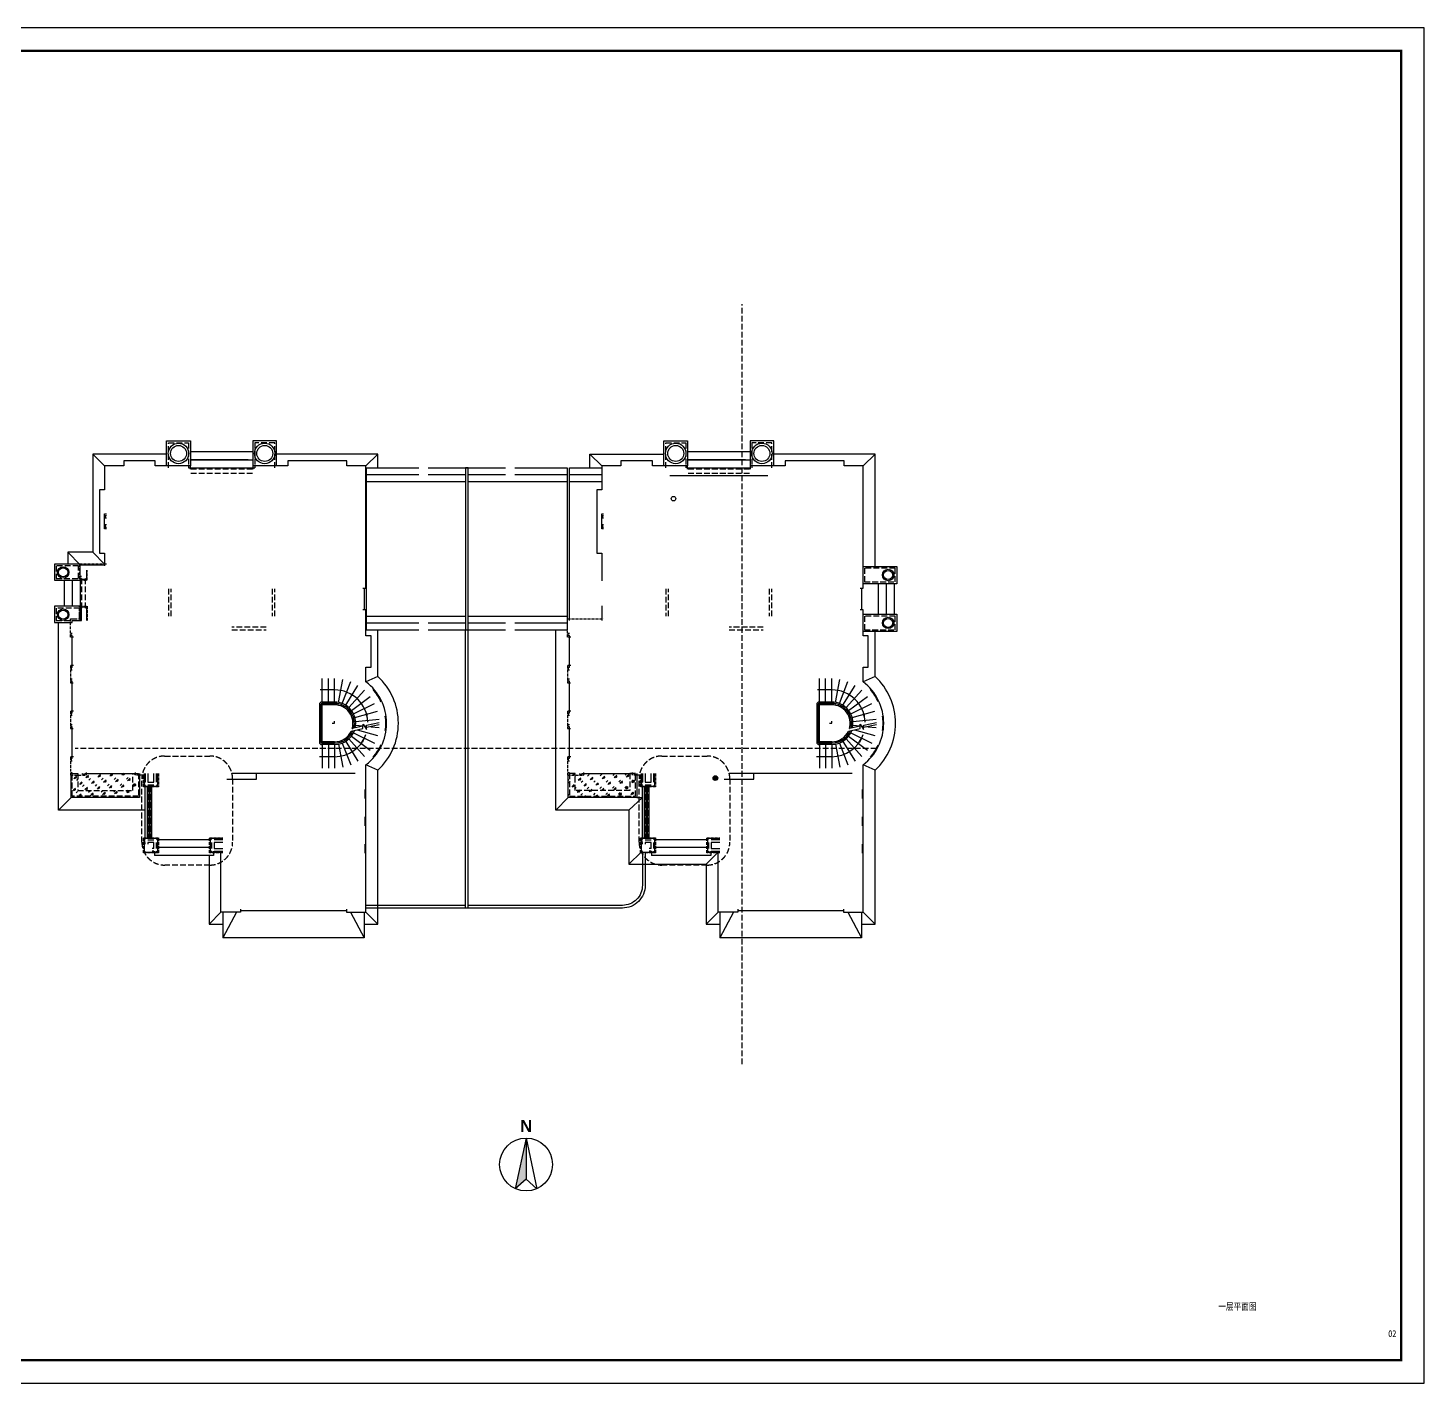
# Model space of a CAD drawing. Extents: x -34815 to 81416, y -425322 to 67478.
# Drawn here: x 20202 to 81416, y -56322 to 3078 of the extents above; entities that cross this region are included whole.
import ezdxf
from ezdxf.enums import TextEntityAlignment as Align

# ---------------------------------------------------------------- set-up
doc = ezdxf.new("R2010")
doc.units = 0
doc.header["$LTSCALE"] = 1000
doc.header["$MEASUREMENT"] = 0
doc.linetypes.add('DASH', pattern=[0.35, 0.25, -0.1])
for name, color, linetype in [('2', 2, 'Continuous'), ('DIM_SYMB', 3, 'Continuous'), ('PUB_TITLE', 7, 'Continuous'), ('STAIR', 4, 'Continuous'), ('WINDOW', 4, 'Continuous'), ('坯担层', 7, 'Continuous')]:
    doc.layers.add(name, color=color, linetype=linetype)
doc.layers.add('WALL', color=2, linetype='Continuous', lineweight=25)
doc.layers.add('图纸内框线层', color=2, linetype='Continuous', lineweight=25)
doc.styles.add('chtb', font='')
doc.styles.add('HZ', font='txt', dxfattribs={"bigfont": 'hztxt'})
doc.styles.add('SANSSERIFBOLD', font='sanssb__.ttf')
doc.styles.get('chtb').set_extended_font_data('NSimSun')

# ---------------------------------------------------------------- blocks, each defined once
blk = doc.blocks.new('gesrt')
at = {"layer": '坯担层'}
for p, q in [((-29542, 35161), (-28122, 35161)), ((-29542, 34861), (-28122, 34861))]:
    blk.add_line(p, q, dxfattribs=at)
blk.add_lwpolyline([(-29542, 41261), (-29542, 34561), (-28122, 34561)], dxfattribs=at)
blk = doc.blocks.new('$titleblk$00000201')
at = {"layer": '图纸内框线层'}
for p, q in [((-150, 20), (-150, 0)), ((-150, 20), (-75, 20)), ((-125, 20), (-125, 0)), ((-100, 20), (-100, 0)), ((-75, 20), (0, 20)), ((-75, 20), (-75, 0)), ((-50, 20), (-50, 0)), ((-25, 20), (-25, 0)), ((0, 20), (0, 0)), ((-150, 15), (0, 15)), ((-150, 10), (0, 10)), ((-150, 5), (0, 5))]:
    blk.add_line(p, q, dxfattribs=at)
at = {"layer": '图纸内框线层', "style": 'HZ'}
for s, p in [('专    业', (-147.68, 15.65)), ('签    名', (-123.78, 15.65)), ('日    期', (-98.78, 15.65)), ('专    业', (-73.78, 15.65)), ('签    名', (-48.78, 15.65)), ('日    期', (-23.78, 15.65))]:
    blk.add_text(s, height=3.509, dxfattribs=at).set_placement(p)
blk = doc.blocks.new('A1100图框')
at = {"layer": 'PUB_TITLE'}
blk.add_lwpolyline([(-2684, 8078), (81416, 8078), (81416, 67478), (-2684, 67478)], close=True, dxfattribs=at)
at = {"layer": 'PUB_TITLE', "const_width": 100}
blk.add_lwpolyline([(-184, 9078), (80416, 9078), (80416, 66478), (-184, 66478)], close=True, dxfattribs=at)
at = {"layer": 'PUB_TITLE', "xscale": 100, "yscale": 100, "zscale": 100, "rotation": 90}
blk.add_blockref('$titleblk$00000201', (-184, 66478), dxfattribs=at)

msp = doc.modelspace()

# ---------------------------------------------------------------- hatches: boundary and pattern name
msp.add_hatch(color=256).paths.add_polyline_path([(41572, -47801), (42044, -47382), (42044, -45582)])
at = {"layer": 'STAIR'}
h = msp.add_hatch(dxfattribs=at)
h.set_pattern_fill('普通砖', color=256, scale=10, style=0)
h.set_pattern_definition([(225, (-15560.864, 94105.538), (17.6776766, -17.6776766), [])])
edge = h.paths.add_edge_path()
edge.add_ellipse((48505, -17556), major_axis=(70.7, -70.7), ratio=1, start_angle=225, end_angle=585)
h = msp.add_hatch(dxfattribs=at)
h.set_pattern_fill('普通砖', color=256, scale=10, style=0)
h.set_pattern_definition([(315, (114410.465, 81858.858), (-17.6776766, -17.6776766), [])])
edge = h.paths.add_edge_path()
edge.add_arc((50345, -29803), 100, 0, 360, ccw=False)
at = {"layer": 'WINDOW'}
h = msp.add_hatch(dxfattribs=at)
h.set_pattern_fill('玻璃1', color=256, scale=50, angle=360, style=0)
h.set_pattern_definition([(225, (-5482.9, -234.68), (244.9418, -244.9418), [112, -288]), (225, (-5530.9, -254.68), (244.9418, -244.9418), [48, -352]), (225, (-5482.9, -254.68), (244.9418, -244.9418), [80, -320]), (225, (-5506.9, -234.7), (-268.7006, 268.7006), [100, -300]), (225, (-5482.9, -214.68), (244.9418, -244.9418), [160, -240]), (225, (-5482.9, -274.68), (244.9418, -244.9418), [40, -360])])
h.paths.add_polyline_path([(25095, -29603), (22145, -29603), (22145, -29553), (22095, -29553), (22095, -30653), (25095, -30653)])
h = msp.add_hatch(dxfattribs=at)
h.set_pattern_fill('玻璃1', color=256, scale=50, angle=360, style=0)
h.set_pattern_definition([(225, (-22482.9, -234.68), (244.9418, -244.9418), [112, -288]), (225, (-22530.9, -254.68), (244.9418, -244.9418), [48, -352]), (225, (-22482.9, -254.68), (244.9418, -244.9418), [80, -320]), (225, (-22506.9, -234.7), (-268.7006, 268.7006), [100, -300]), (225, (-22482.9, -214.68), (244.9418, -244.9418), [160, -240]), (225, (-22482.9, -274.68), (244.9418, -244.9418), [40, -360])])
h.paths.add_polyline_path([(46895, -29603), (46895, -30653), (43895, -30653), (43895, -29553), (43945, -29553), (43945, -29603)])

# ---------------------------------------------------------------- linework, layer by layer
for p, q in [((27325, -15853), (30065, -15853)), ((49125, -15853), (51865, -15853)), ((35045, -23303), (35045, -16203)), ((35045, -16203), (37345, -16203)), ((35045, -16503), (37345, -16503)), ((37745, -16203), (39585, -16203)), ((37745, -16503), (39385, -16503)), ((39505, -16203), (41145, -16203)), ((39505, -16503), (41145, -16503)), ((41545, -16203), (43845, -16203)), ((41545, -16503), (43845, -16503)), ((43845, -16203), (43845, -23303)), ((35045, -16803), (39385, -16803)), ((39505, -16803), (43845, -16803)), ((35045, -22703), (39385, -22703)), ((35045, -23003), (37345, -23003)), ((37745, -23003), (39385, -23003)), ((39505, -22703), (43845, -22703)), ((39505, -23003), (41145, -23003)), ((41545, -23003), (43845, -23003)), ((35045, -23303), (37345, -23303)), ((37745, -23303), (39585, -23303)), ((39385, -35503), (39385, -23303)), ((39505, -35503), (39505, -23303)), ((39505, -23303), (41145, -23303)), ((41545, -23303), (43845, -23303)), ((22694, -29603), (24994, -29603)), ((44494, -29603), (46794, -29603)), ((29525, -35603), (34165, -35603)), ((51325, -35603), (55965, -35603))]:
    msp.add_line(p, q)
at = {"linetype": 'Continuous'}
msp.add_line((42044, -45582), (42044, -47382), dxfattribs=at)
for points in [[(26285, -16123), (26285, -15023), (27325, -15023), (27325, -16123)], [(31105, -16123), (31105, -15023), (30065, -15023), (30065, -16123)], [(48085, -16123), (48085, -15023), (49125, -15023), (49125, -16123)], [(52905, -16123), (52905, -15023), (51865, -15023), (51865, -16123)], [(27325, -16263), (27325, -16123), (25785, -16123), (25785, -15903), (24405, -15903), (24405, -16123), (23565, -16123), (23565, -17162), (23345, -17162), (23345, -19942), (23565, -19942), (23565, -20503)], [(34885, -21483), (35025, -21483), (35025, -16123), (34184, -16123), (34184, -15903), (31604, -15903), (31604, -16123), (30065, -16123), (30065, -16263)], [(49125, -16263), (49125, -16123), (47585, -16123), (47585, -15903), (46205, -15903), (46205, -16123), (45365, -16123), (45365, -17162), (45145, -17162), (45145, -19942), (45365, -19942), (45365, -21153)], [(56685, -21483), (56825, -21483), (56825, -16123), (55984, -16123), (55984, -15903), (53404, -15903), (53404, -16123), (51865, -16123), (51865, -16263)], [(52645, -16553), (48345, -16553)], [(23645, -18877), (23645, -18877), (23645, -18877), (23564, -18877), (23564, -18227), (23564, -18227), (23645, -18227)], [(45445, -18877), (45445, -18877), (45445, -18877), (45364, -18877), (45364, -18227), (45364, -18227), (45445, -18227)], [(45365, -22253), (45365, -22903)], [(22145, -24953), (22145, -23553)], [(43945, -24953), (43945, -23553)], [(22145, -26952), (22145, -25552)], [(43945, -26952), (43945, -25552)], [(33545, -27403), (33645, -27403), (33645, -27303)], [(55345, -27403), (55445, -27403), (55445, -27303)], [(22145, -28952), (22145, -27552)], [(43945, -28952), (43945, -27552)], [(25295, -29603), (25295, -30153), (25895, -30153), (25895, -29603)], [(47095, -29603), (47095, -30153), (47695, -30153), (47695, -29603)], [(25345, -30103), (25295, -30153)], [(25845, -30103), (25895, -30153)], [(47145, -30103), (47095, -30153)], [(47645, -30103), (47695, -30153)], [(46545, -31203), (47145, -30653)], [(46895, -30653), (47145, -30653)], [(25345, -32503), (25295, -32453)], [(25345, -33003), (25295, -33053)], [(25845, -32503), (25895, -32453)], [(25845, -33003), (25895, -33053)], [(28745, -32453), (28195, -32453), (28195, -33053), (28665, -33053)], [(28245, -32503), (28195, -32453)], [(28245, -33003), (28195, -33053)], [(29525, -35543), (29525, -35683), (28665, -35683), (28665, -33003)], [(46545, -33577), (47095, -33053)], [(47145, -32503), (47095, -32453)], [(47145, -33003), (47095, -33053)], [(47645, -32503), (47695, -32453)], [(47645, -33003), (47695, -33053)], [(49945, -33577), (50465, -33053)], [(50545, -32453), (49995, -32453), (49995, -33053), (50465, -33053)], [(50045, -32503), (49995, -32453)], [(50045, -33003), (49995, -33053)], [(51325, -35543), (51325, -35683), (50465, -35683), (50465, -33003)], [(39385, -35383), (35025, -35383)], [(39385, -35383), (35025, -35383)], [(39585, -35503), (35025, -35503)], [(39485, -35503), (36325, -35503)], [(39405, -35503), (39285, -35503)]]:
    msp.add_lwpolyline(points)
at = {"linetype": 'DASH'}
for points in [[(26365, -16203), (26365, -15103), (27245, -15103), (27245, -16203)], [(31025, -16203), (31025, -15103), (30145, -15103), (30145, -16203)], [(48165, -16203), (48165, -15103), (49045, -15103), (49045, -16203)], [(52825, -16203), (52825, -15103), (51945, -15103), (51945, -16203)], [(25045, -29603), (25045, -30603), (22145, -30603), (22145, -29603), (22395, -29603), (22395, -30353), (24795, -30353), (24795, -29603), (25045, -29603)], [(43945, -29603), (43945, -30603), (46845, -30603), (46845, -29603), (46595, -29603), (46595, -30353), (44195, -30353), (44195, -29603), (43945, -29603)]]:
    msp.add_lwpolyline(points, dxfattribs=at)
for points in [[(34165, -35543), (34165, -35683), (35025, -35683), (35025, -29218, 0.495928), (35025, -25588), (35025, -24943), (35245, -24943), (35245, -23563), (35025, -23563), (35025, -22423), (34885, -22423)], [(55965, -35543), (55965, -35683), (56825, -35683), (56825, -29218, 0.495928), (56825, -25588), (56825, -24943), (57045, -24943), (57045, -23563), (56825, -23563), (56825, -22423), (56685, -22423)], [(47265, -33053), (47265, -34503, -0.414214), (46265, -35503), (39505, -35503)], [(47145, -33053), (47145, -34503, -0.414214), (46265, -35383), (39505, -35383)], [(47265, -33053), (47265, -34503, -0.414214), (46265, -35503), (39505, -35503)], [(47145, -33053), (47145, -34503, -0.414214), (46265, -35383), (39505, -35383)]]:
    msp.add_lwpolyline(points, format="xyb")
for points in [[(25895, -32453), (25295, -32453), (25295, -33053), (25895, -33053)], [(47695, -32453), (47095, -32453), (47095, -33053), (47695, -33053)]]:
    msp.add_lwpolyline(points, close=True)
for centre, radius in [((26805, -15574), 450), ((26805, -15574), 350), ((30585, -15574), 450), ((30585, -15574), 350), ((48605, -15574), 450), ((48605, -15574), 350), ((52385, -15574), 450), ((52385, -15574), 350), ((21748, -20789), 250), ((21748, -20789), 200), ((57917, -20903), 250), ((57917, -20903), 200), ((21748, -22639), 250), ((21748, -22639), 200), ((57917, -23003), 250), ((57917, -23003), 200)]:
    msp.add_circle(centre, radius)
at = {"linetype": 'Continuous'}
msp.add_circle((42044, -46742), 1159, dxfattribs=at)
at = {"layer": '2'}
for p, q in [((42044, -45582), (41572, -47801)), ((42044, -45582), (42516, -47801)), ((42044, -47382), (41572, -47801)), ((42044, -47382), (42516, -47801))]:
    msp.add_line(p, q, dxfattribs=at)
at = {"layer": 'DIM_SYMB'}
for p, q in [((33645, -25937), (33018, -25937)), ((55445, -25937), (54818, -25937)), ((33645, -28867), (32982, -28867)), ((55445, -28867), (54782, -28867))]:
    msp.add_line(p, q, dxfattribs=at)
for points in [[(35047, -26977, 0, 0, 0), (35047, -26977, 100, 0, 0), (35109, -27355, 0, 0, 0)], [(56847, -26977, 0, 0, 0), (56847, -26977, 100, 0, 0), (56909, -27355, 0, 0, 0)], [(34861, -28219, 0, 0, 0), (34861, -28219, 100, 0, 0), (35023, -27899, 0, 0, 0)], [(56661, -28219, 0, 0, 0), (56661, -28219, 100, 0, 0), (56823, -27899, 0, 0, 0)]]:
    msp.add_lwpolyline(points, format="xyseb", dxfattribs=at)
for centre, start, end in [((33645, -27402), 1.8582, 90), ((55445, -27402), 1.8582, 90), ((33645, -27402), 270, 340.18478), ((55445, -27402), 270, 340.18478)]:
    msp.add_arc(centre, 1465, start, end, dxfattribs=at)
at = {"layer": 'STAIR', "linetype": 'DASH'}
for p, q in [((51520, -42343), (51520, -9026)), ((57408, -28509), (22275, -28509))]:
    msp.add_line(p, q, dxfattribs=at)
at = {"layer": 'STAIR'}
for p, q in [((33105, -26473), (33105, -25443)), ((33375, -26473), (33375, -25443)), ((33645, -26473), (33645, -25443)), ((33645, -26473), (33645, -25443)), ((33816, -26488), (34005, -25476)), ((33981, -26535), (34353, -25575)), ((54905, -26473), (54905, -25443)), ((55175, -26473), (55175, -25443)), ((55445, -26473), (55445, -25443)), ((55445, -26473), (55445, -25443)), ((55616, -26488), (55805, -25476)), ((55781, -26535), (56153, -25575)), ((34134, -26612), (34671, -25745)), ((34271, -26715), (34965, -25954)), ((34387, -26842), (35209, -26221)), ((55934, -26612), (56471, -25745)), ((56071, -26715), (56765, -25954)), ((56187, -26842), (57009, -26221)), ((32985, -26573), (32985, -28233)), ((33045, -26573), (33045, -28233)), ((33645, -26473), (33085, -26473)), ((33645, -26533), (33085, -26533)), ((33105, -26593), (33105, -26533)), ((33645, -26593), (33105, -26593)), ((33105, -28213), (33105, -26593)), ((33375, -26593), (33375, -26533)), ((33645, -26593), (33645, -26533)), ((33645, -26593), (33645, -26533)), ((33793, -26606), (33804, -26547)), ((33937, -26647), (33959, -26591)), ((34071, -26714), (34103, -26663)), ((34190, -26804), (34231, -26760)), ((34291, -26914), (34339, -26878)), ((34477, -26988), (35399, -26529)), ((34539, -27148), (35530, -26866)), ((54785, -26573), (54785, -28233)), ((54845, -26573), (54845, -28233)), ((55445, -26473), (54885, -26473)), ((55445, -26533), (54885, -26533)), ((54905, -26593), (54905, -26533)), ((55445, -26593), (54905, -26593)), ((54905, -28213), (54905, -26593)), ((55175, -26593), (55175, -26533)), ((55445, -26593), (55445, -26533)), ((55445, -26593), (55445, -26533)), ((55593, -26606), (55604, -26547)), ((55737, -26647), (55759, -26591)), ((55871, -26714), (55903, -26663)), ((55990, -26804), (56031, -26760)), ((56091, -26914), (56139, -26878)), ((56277, -26988), (57199, -26529)), ((56339, -27148), (57330, -26866)), ((34370, -27042), (34423, -27015)), ((34424, -27181), (34481, -27165)), ((34451, -27328), (34511, -27322)), ((34451, -27477), (34511, -27483)), ((34571, -27317), (35596, -27222)), ((34571, -27488), (34892, -27518)), ((34947, -27523), (35046, -27532)), ((56170, -27042), (56223, -27015)), ((56224, -27181), (56281, -27165)), ((56251, -27328), (56311, -27322)), ((56251, -27477), (56311, -27483)), ((56371, -27317), (57396, -27222)), ((56371, -27488), (56692, -27518)), ((56747, -27523), (56846, -27532)), ((33937, -28158), (33959, -28214)), ((34071, -28091), (34103, -28142)), ((34190, -28001), (34231, -28046)), ((34271, -28090), (34965, -28851)), ((34291, -27891), (34339, -27927)), ((34370, -27764), (34423, -27790)), ((34387, -27963), (35209, -28584)), ((34424, -27624), (34441, -27629)), ((34477, -27817), (35399, -28276)), ((34640, -27686), (35530, -27939)), ((35234, -27550), (35596, -27583)), ((55737, -28158), (55759, -28214)), ((55871, -28091), (55903, -28142)), ((55990, -28001), (56031, -28046)), ((56071, -28090), (56765, -28851)), ((56091, -27891), (56139, -27927)), ((56170, -27764), (56223, -27790)), ((56187, -27963), (57009, -28584)), ((56224, -27624), (56241, -27629)), ((56277, -27817), (57199, -28276)), ((56440, -27686), (57330, -27939)), ((57034, -27550), (57396, -27583)), ((33645, -28273), (33085, -28273)), ((33645, -28333), (33085, -28333)), ((33105, -28213), (33105, -28273)), ((33645, -28213), (33105, -28213)), ((33105, -28333), (33105, -29363)), ((33375, -28213), (33375, -28273)), ((33375, -28333), (33375, -29363)), ((33645, -28213), (33645, -28273)), ((33645, -28333), (33645, -29363)), ((33793, -28199), (33804, -28258)), ((33816, -28317), (34005, -29329)), ((33981, -28270), (34353, -29230)), ((34134, -28193), (34671, -29061)), ((55445, -28273), (54885, -28273)), ((55445, -28333), (54885, -28333)), ((54905, -28213), (54905, -28273)), ((55445, -28213), (54905, -28213)), ((54905, -28333), (54905, -29363)), ((55175, -28213), (55175, -28273)), ((55175, -28333), (55175, -29363)), ((55445, -28213), (55445, -28273)), ((55445, -28333), (55445, -29363)), ((55593, -28199), (55604, -28258)), ((55616, -28317), (55805, -29329)), ((55781, -28270), (56153, -29230)), ((55934, -28193), (56471, -29061)), ((50145, -33053), (50145, -33203))]:
    msp.add_line(p, q, dxfattribs=at)
for points in [[(34378, -27746), (34888, -27629), (34895, -27442), (35041, -27668), (35048, -27490), (35603, -27362)], [(34892, -27526), (34421, -27634)], [(35604, -27465), (35044, -27593)], [(56178, -27746), (56688, -27629), (56695, -27442), (56841, -27668), (56848, -27490), (57403, -27362)], [(56692, -27526), (56221, -27634)], [(57404, -27465), (56844, -27593)]]:
    msp.add_lwpolyline(points, dxfattribs=at)
for centre in [(48505, -17556), (50345, -29803)]:
    msp.add_circle(centre, 100, dxfattribs=at)
for centre, radius, start, end in [((33085, -26573), 100, 90, 180), ((33085, -26573), 40, 90, 180), ((33645, -27403), 930, 347.52968, 90), ((33645, -27403), 870, 345.63958, 90), ((33645, -27403), 810, 343.42887, 90), ((54885, -26573), 100, 90, 180), ((54885, -26573), 40, 90, 180), ((55445, -27403), 930, 347.52968, 90), ((55445, -27403), 870, 345.63958, 90), ((55445, -27403), 810, 343.42887, 90), ((33645, -27403), 930, 270, 340.48765), ((33645, -27403), 870, 270, 337.94064), ((33645, -27403), 810, 270, 334.91449), ((55445, -27403), 930, 270, 340.48765), ((55445, -27403), 870, 270, 337.94064), ((55445, -27403), 810, 270, 334.91449), ((33085, -28233), 100, 180, 270), ((33085, -28233), 40, 180, 270), ((54885, -28233), 100, 180, 270), ((54885, -28233), 40, 180, 270)]:
    msp.add_arc(centre, radius, start, end, dxfattribs=at)
at = {"layer": 'WALL'}
msp.add_line((39405, -35503), (39285, -35503), dxfattribs=at)
for points in [[(39385, -23303), (39505, -23303), (39505, -16203), (39385, -16203), (39385, -23303)], [(25345, -29603), (25345, -29983)], [(25465, -29603), (25465, -29983), (25725, -29983), (25725, -29603)], [(25845, -29983), (25845, -29603)], [(47145, -29603), (47145, -29983)], [(47265, -29603), (47265, -29983), (47525, -29983), (47525, -29603)], [(47645, -29983), (47645, -29603)], [(25465, -30103), (25725, -30103)], [(47265, -30103), (47525, -30103)], [(25345, -32702), (25345, -32623)], [(25465, -32503), (25725, -32503)], [(25725, -32623), (25465, -32623), (25465, -32702)], [(25725, -32883), (25645, -32883)], [(25725, -33003), (25645, -33003)], [(25725, -32883), (25725, -32623)], [(25845, -32883), (25845, -32623)], [(28245, -32623), (28245, -32883)], [(28745, -32503), (28365, -32503)], [(28745, -32623), (28365, -32623), (28365, -32883), (28745, -32883)], [(28365, -33003), (28745, -33003)], [(47145, -32702), (47145, -32623)], [(47265, -32503), (47525, -32503)], [(47525, -32623), (47265, -32623), (47265, -32702)], [(47525, -32883), (47445, -32883)], [(47525, -33003), (47445, -33003)], [(47525, -32883), (47525, -32623)], [(47645, -32883), (47645, -32623)], [(50045, -32623), (50045, -32883)], [(50545, -32503), (50165, -32503)], [(50545, -32623), (50165, -32623), (50165, -32883), (50545, -32883)], [(50165, -33003), (50545, -33003)]]:
    msp.add_lwpolyline(points, dxfattribs=at)
at = {"layer": 'WINDOW'}
for p, q in [((25500, -30153), (25500, -32453)), ((25550, -30153), (25550, -32453)), ((47300, -30153), (47300, -32453)), ((47350, -30153), (47350, -32453))]:
    msp.add_line(p, q, dxfattribs=at)
at = {"layer": 'WINDOW', "linetype": 'DASH', "ltscale": 0.1}
for points in [[(23645, -18302), (23595, -18302), (23595, -18402), (23645, -18402)], [(45445, -18302), (45395, -18302), (45395, -18402), (45445, -18402)], [(23645, -18702), (23595, -18702), (23595, -18802), (23645, -18802)], [(45445, -18702), (45395, -18702), (45395, -18802), (45445, -18802)], [(22545, -21053), (22495, -21053), (22495, -20953), (22545, -20953)], [(22545, -22353), (22495, -22353), (22495, -22453), (22545, -22453)], [(22145, -23553), (22095, -23553), (22095, -23453), (22145, -23453)], [(43945, -23553), (43895, -23553), (43895, -23453), (43945, -23453)], [(22145, -24953), (22095, -24953), (22095, -25053), (22145, -25053)], [(43945, -24953), (43895, -24953), (43895, -25053), (43945, -25053)], [(22145, -25552), (22095, -25552), (22095, -25452), (22145, -25452)], [(43945, -25552), (43895, -25552), (43895, -25452), (43945, -25452)], [(22145, -26952), (22095, -26952), (22095, -27052), (22145, -27052)], [(22145, -27552), (22095, -27552), (22095, -27452), (22145, -27452)], [(43945, -26952), (43895, -26952), (43895, -27052), (43945, -27052)], [(43945, -27552), (43895, -27552), (43895, -27452), (43945, -27452)], [(22145, -28952), (22095, -28952), (22095, -29052), (22145, -29052)], [(43945, -28952), (43895, -28952), (43895, -29052), (43945, -29052)], [(22695, -29603), (22695, -29653), (22595, -29653), (22595, -29603)], [(25095, -29603), (25095, -29653), (24995, -29653), (24995, -29603)], [(44495, -29603), (44495, -29653), (44395, -29653), (44395, -29603)], [(46895, -29603), (46895, -29653), (46795, -29653), (46795, -29603)], [(25345, -30103), (25295, -30103), (25295, -30003), (25345, -30003)], [(47145, -30103), (47095, -30103), (47095, -30003), (47145, -30003)], [(25345, -32603), (25295, -32603), (25295, -32503), (25345, -32503)], [(25845, -33003), (25845, -33053), (25745, -33053), (25745, -33003)], [(28345, -33003), (28345, -33053), (28245, -33053), (28245, -33003)], [(47145, -32603), (47095, -32603), (47095, -32503), (47145, -32503)], [(47645, -33003), (47645, -33053), (47545, -33053), (47545, -33003)], [(50145, -33003), (50145, -33053), (50045, -33053), (50045, -33003)]]:
    msp.add_lwpolyline(points, dxfattribs=at)
at = {"layer": 'WINDOW', "linetype": 'DASH', "ltscale": 0.5}
for points in [[(23645, -20423), (22465, -20423), (22465, -21133), (22805, -21133), (22805, -20683)], [(22205, -23633), (22065, -23633), (22065, -22823), (22465, -22823), (22465, -22273), (22805, -22273), (22805, -22903)], [(44005, -23633), (43865, -23633), (43865, -22823), (45445, -22823)], [(22205, -24873), (22065, -24873), (22065, -25632), (22205, -25632)], [(44005, -24873), (43865, -24873), (43865, -25632), (44005, -25632)], [(22205, -26872), (22065, -26872), (22065, -27632), (22205, -27632)], [(44005, -26872), (43865, -26872), (43865, -27632), (44005, -27632)], [(22205, -28872), (22065, -28872), (22065, -29683), (22774, -29683), (22774, -29543)], [(44005, -28872), (43865, -28872), (43865, -29683), (44574, -29683), (44574, -29543)], [(25925, -29603), (25925, -30183), (25265, -30183), (25265, -29683), (24914, -29683), (24914, -29543)], [(47725, -29603), (47725, -30183), (47065, -30183), (47065, -29683), (46714, -29683), (46714, -29543)], [(28745, -33083), (28165, -33083), (28165, -32423), (28745, -32423)], [(50545, -33083), (49965, -33083), (49965, -32423), (50545, -32423)]]:
    msp.add_lwpolyline(points, dxfattribs=at)
at = {"layer": 'WINDOW'}
for points in [[(25095, -29603), (25095, -30653), (22095, -30653), (22095, -29553), (22145, -29553)], [(46895, -29603), (46895, -30653), (43895, -30653), (43895, -29553), (43945, -29553)]]:
    msp.add_lwpolyline(points, dxfattribs=at)
at = {"layer": 'WINDOW', "linetype": 'DASH', "ltscale": 0.5}
for points in [[(25925, -33083), (25265, -33083), (25265, -32423), (25925, -32423)], [(47725, -33083), (47065, -33083), (47065, -32423), (47725, -32423)]]:
    msp.add_lwpolyline(points, close=True, dxfattribs=at)
at = {"layer": '坯担层'}
for p, q in [((30065, -15503), (27325, -15503)), ((29865, -15853), (27325, -15853)), ((35545, -15603), (35025, -16123)), ((51865, -15503), (49125, -15503)), ((51665, -15853), (49125, -15853)), ((57345, -15603), (56825, -16123)), ((27245, -16203), (30145, -16203)), ((49125, -16203), (51865, -16203)), ((22495, -20423), (21365, -20423)), ((21365, -20423), (21365, -21133)), ((21365, -21133), (22495, -21133)), ((21795, -21133), (21795, -22273)), ((22145, -21133), (22145, -22273)), ((22495, -21133), (22495, -22273)), ((57495, -22623), (57495, -21283)), ((57845, -22623), (57845, -21283)), ((58195, -22623), (58195, -21283)), ((34945, -21483), (34945, -22423)), ((56745, -21483), (56745, -22423)), ((35545, -25346), (35025, -25588)), ((57345, -25346), (56825, -25588)), ((35545, -29459), (35025, -29218)), ((57345, -29459), (56825, -29218)), ((28925, -29853), (30225, -29853)), ((30225, -29853), (30225, -29603)), ((50725, -29853), (52025, -29853)), ((52025, -29853), (52025, -29603)), ((25345, -32453), (25345, -30153)), ((25425, -30153), (25425, -32453)), ((25625, -30153), (25625, -32453)), ((47145, -32453), (47145, -30153)), ((47225, -30153), (47225, -32453)), ((47425, -30153), (47425, -32453)), ((25745, -33053), (25745, -33203)), ((28195, -32503), (25895, -32503)), ((28195, -32853), (25895, -32853)), ((28345, -33053), (28345, -33203)), ((47545, -33053), (47545, -33203)), ((49995, -32503), (47695, -32503)), ((49995, -32853), (47695, -32853)), ((28345, -33203), (25745, -33203)), ((50145, -33203), (47545, -33203)), ((29342, -35683), (28745, -36810)), ((34347, -35683), (34945, -36803)), ((35545, -36203), (35025, -35683)), ((51142, -35683), (50545, -36810)), ((56147, -35683), (56745, -36803)), ((57345, -36203), (56825, -35683))]:
    msp.add_line(p, q, dxfattribs=at)
at = {"layer": '坯担层', "linetype": 'DASH'}
for p, q in [((22545, -21053), (22545, -22353)), ((22725, -22353), (22725, -21053)), ((30645, -23183), (29145, -23183)), ((52445, -23183), (50945, -23183)), ((29145, -23303), (30645, -23303)), ((50945, -23303), (52445, -23303)), ((25465, -30153), (25465, -32453)), ((25585, -30153), (25585, -32453)), ((47265, -30153), (47265, -32453)), ((47385, -30153), (47385, -32453))]:
    msp.add_line(p, q, dxfattribs=at)
at = {"layer": '坯担层'}
for points in [[(26285, -15603), (23045, -15603), (23045, -19903), (22545, -19903), (21945, -19903)], [(23045, -15603), (23565, -16123)], [(35545, -16203), (35545, -15603), (31105, -15603)], [(44845, -15603), (45365, -16123)], [(44845, -16203), (44845, -15603), (48085, -15603)], [(57345, -20523), (57345, -15603), (52905, -15603)], [(21945, -19903), (21945, -20423)], [(21945, -19903), (22495, -20453)], [(23045, -19903), (23565, -20423)], [(22775, -20683), (22775, -21103), (22495, -21103), (22495, -20453), (23565, -20453)], [(56825, -20523), (58305, -20523), (58305, -21283), (56825, -21283)], [(22545, -21053), (22495, -21103)], [(22725, -21053), (22775, -21103)], [(22145, -22983), (22145, -22903), (22545, -22903), (22545, -22273), (21365, -22273), (21365, -22983), (22145, -22983)], [(22495, -22903), (22495, -22303), (22775, -22303), (22775, -22903)], [(22545, -22353), (22495, -22303)], [(22725, -22353), (22775, -22303)], [(56825, -22623), (58305, -22623), (58305, -23383), (56825, -23383)], [(25345, -31203), (21545, -31203), (21545, -22983)], [(35545, -25346), (35545, -23303)], [(46545, -31203), (43345, -31203), (43345, -23303)], [(57345, -25346), (57345, -23383)], [(34544, -29603), (29145, -29603)], [(34945, -36203), (35545, -36203), (35545, -29459)], [(56344, -29603), (50945, -29603)], [(56745, -36203), (57345, -36203), (57345, -29459)], [(34995, -30702), (34995, -30302)], [(56795, -30702), (56795, -30302)], [(22095, -30653), (21545, -31203)], [(43895, -30653), (43345, -31203)], [(46545, -31203), (46545, -31203), (46545, -32977), (46545, -33577), (49945, -33577), (49945, -36203), (50545, -36203)], [(34995, -31902), (34995, -31502)], [(56795, -31902), (56795, -31502)], [(34995, -33102), (34995, -32702)], [(56795, -33102), (56795, -32702)], [(28145, -33203), (28145, -36203), (28745, -36203)], [(28145, -36203), (28665, -35683)], [(34945, -35683), (34945, -36803), (28745, -36803)], [(28745, -35683), (28745, -36803)], [(49945, -36203), (50465, -35683)], [(56745, -35683), (56745, -36803), (50545, -36803)], [(50545, -35683), (50545, -36803)]]:
    msp.add_lwpolyline(points, dxfattribs=at)
at = {"layer": '坯担层', "linetype": 'DASH'}
for points in [[(30045, -16263), (27345, -16263)], [(27345, -16443), (30045, -16443)], [(51845, -16263), (49145, -16263)], [(49145, -16443), (51845, -16443)], [(56875, -20603), (56875, -21203), (58225, -21203), (58225, -20603), (56875, -20603)], [(26365, -21503), (26365, -22703)], [(26485, -22703), (26485, -21503)], [(30905, -21503), (30905, -22703)], [(31025, -22703), (31025, -21503)], [(48165, -21503), (48165, -22703)], [(48285, -22703), (48285, -21503)], [(52705, -21503), (52705, -22703)], [(52825, -22703), (52825, -21503)], [(56875, -22703), (56875, -23303), (58225, -23303), (58225, -22703), (56875, -22703)]]:
    msp.add_lwpolyline(points, dxfattribs=at)
for points in [[(22415, -21053), (22415, -20503), (21445, -20503), (21445, -21053)], [(22065, -22903), (22065, -22823), (22465, -22823), (22465, -22353), (21445, -22353), (21445, -22903)]]:
    msp.add_lwpolyline(points, close=True, dxfattribs=at)
for points in [[(28178, -33617), (26199, -33617, -0.414), (25199, -32618), (25197, -29838, -0.414429), (26197, -28837), (28178, -28837, -0.414211), (29178, -29837), (29178, -32617, -0.414214)], [(49978, -33617), (47999, -33617, -0.414), (46999, -32618), (46997, -29838, -0.414429), (47997, -28837), (49978, -28837, -0.414211), (50978, -29837), (50978, -32617, -0.414214)]]:
    msp.add_lwpolyline(points, format="xyb", close=True, dxfattribs=at)
at = {"layer": '坯担层'}
for centre, radius, start, end in [((33645, -27403), 2800, 312.72861, 47.27139), ((55445, -27403), 2800, 312.72861, 47.27139), ((33645, -27403), 2250, 24.81302, 41.18324), ((55445, -27403), 2250, 24.81302, 41.18324), ((33645, -27403), 2250, 351.81435, 8.18458), ((55445, -27403), 2250, 351.81435, 8.18458), ((33645, -27403), 2250, 318.81676, 335.18698), ((55445, -27403), 2250, 318.81676, 335.18698)]:
    msp.add_arc(centre, radius, start, end, dxfattribs=at)

# ---------------------------------------------------------------- block references
msp.add_blockref('A1100图框', (0, -64400))
at = {"xscale": -1, "rotation": 180}
msp.add_blockref('gesrt', (73486, 18359), dxfattribs=at)

# ---------------------------------------------------------------- texts
at = {"layer": '2', "style": 'SANSSERIFBOLD'}
msp.add_text('N', height=525, rotation=359.96896, dxfattribs=at).set_placement((41782, -45311))
at = {"layer": '图纸内框线层', "color": 0, "style": 'chtb', "width": 0.8}
msp.add_text('一层平面图', height=300, dxfattribs=at).set_placement((72392, -53117))
msp.add_text('02', height=300, dxfattribs=at).set_placement((80022, -54304), align=Align.CENTER)

doc.saveas('drawing.dxf')
